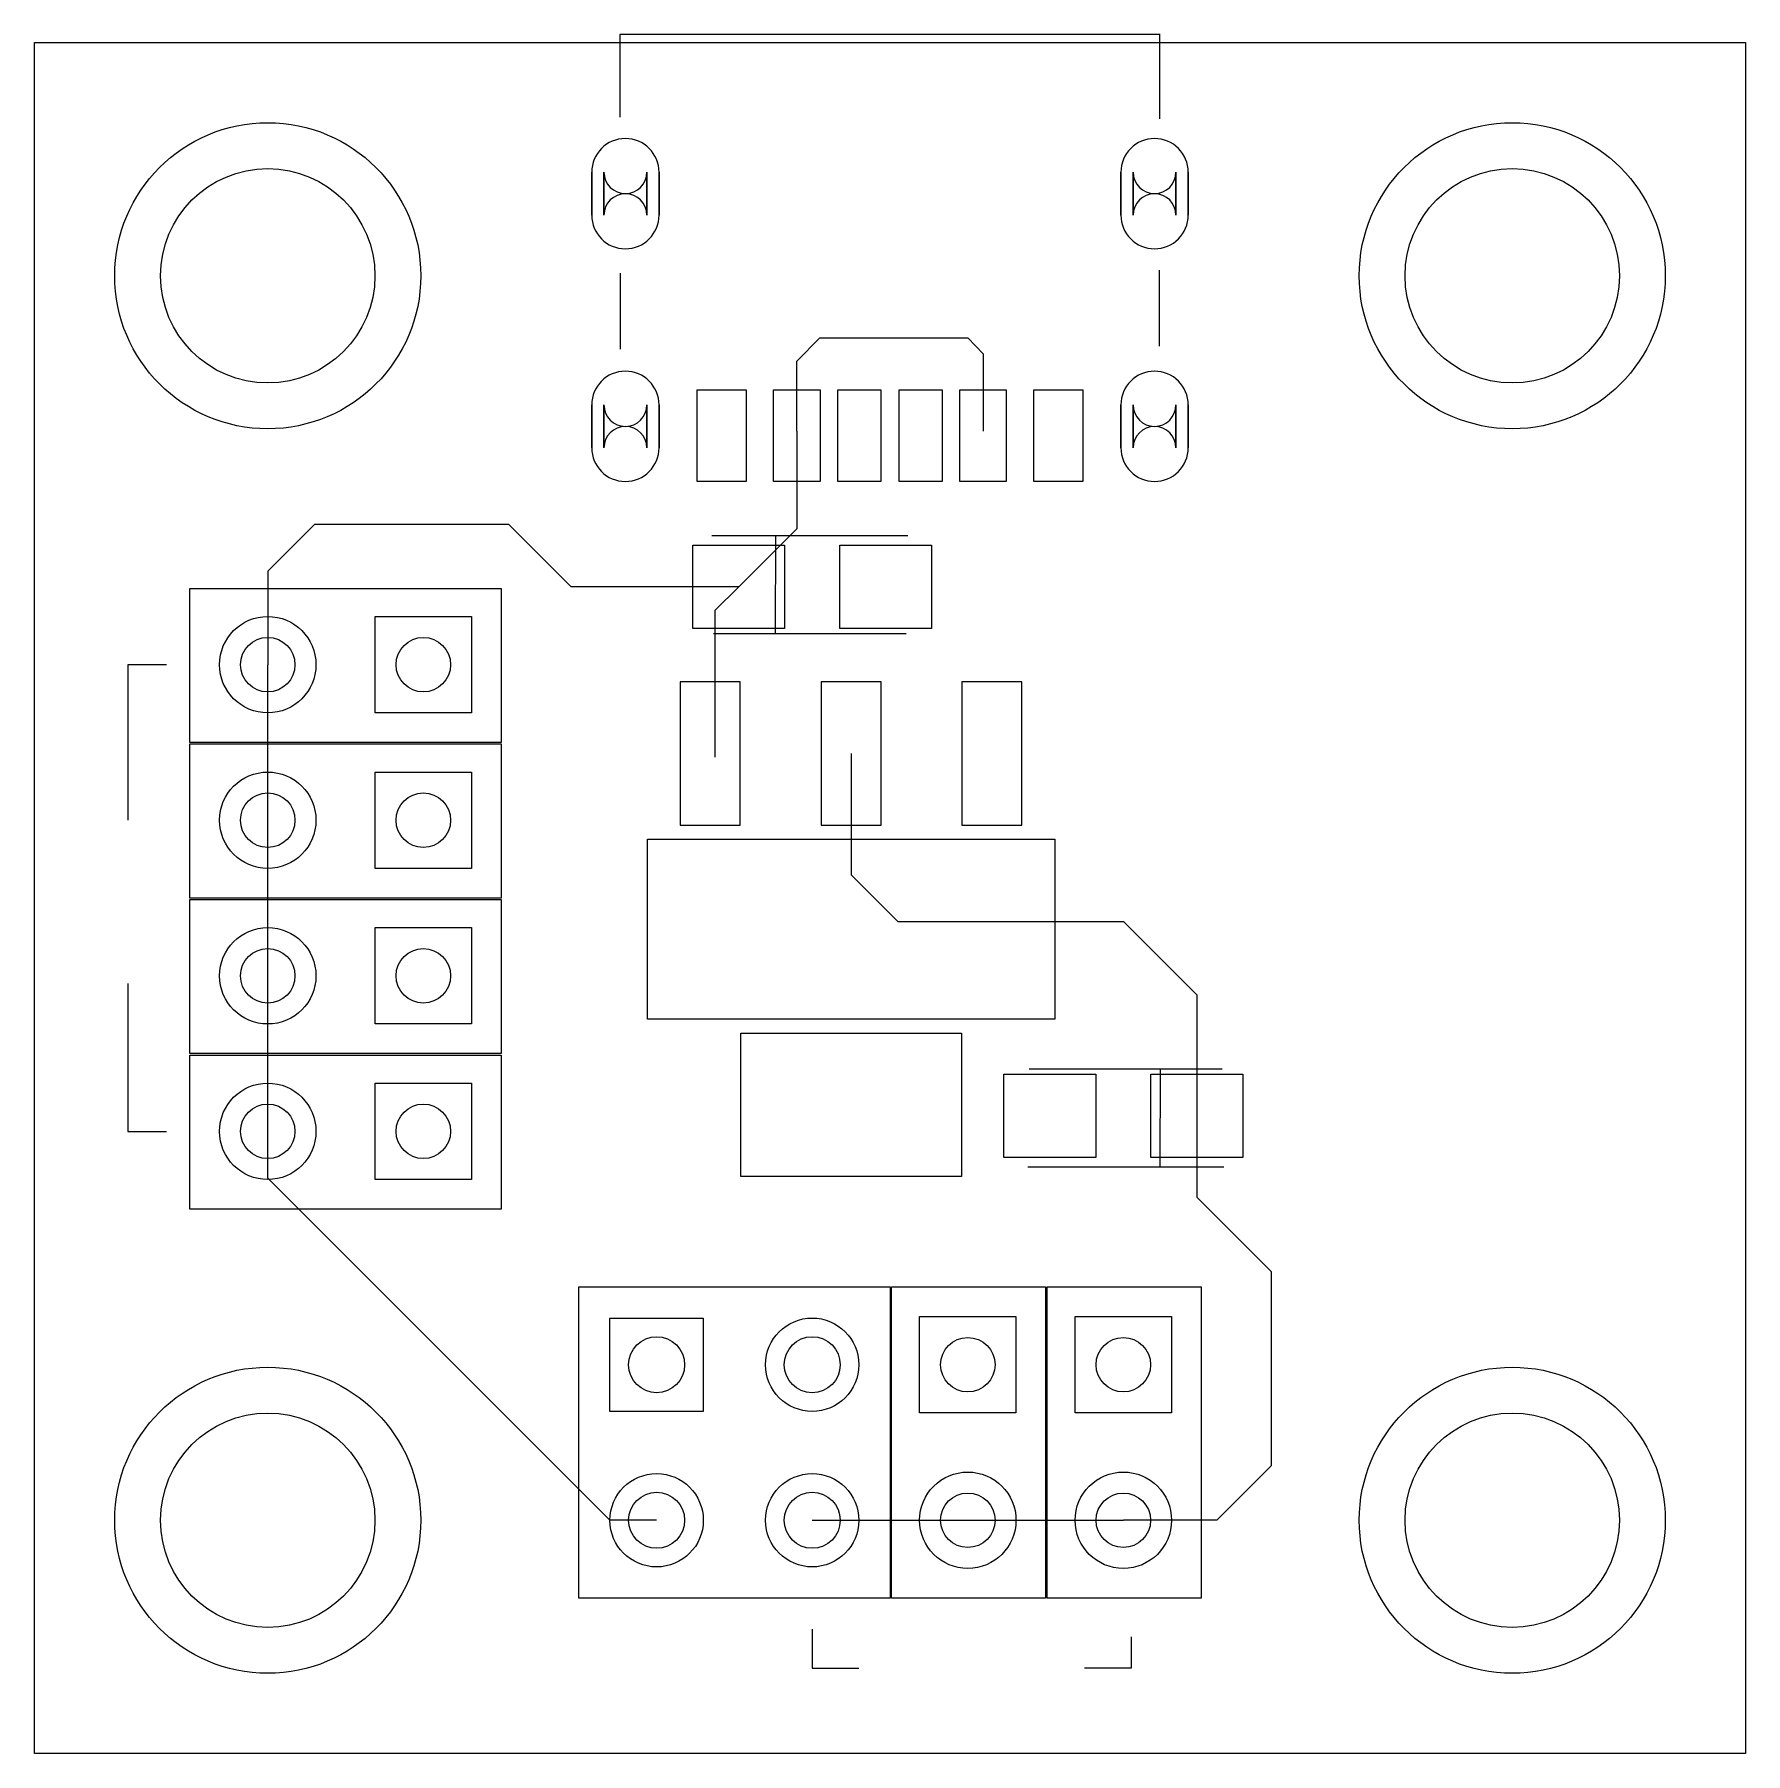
# Model space of a CAD drawing. Header units: millimetres. Extents: x 5.1 to 33, y 55.9 to 84.
import ezdxf

# ---------------------------------------------------------------- set-up
doc = ezdxf.new("R2010")
doc.units = ezdxf.units.MM

msp = doc.modelspace()

# ---------------------------------------------------------------- linework, layer by layer
for points in [[(23.459, 83.951), (14.639, 83.951)], [(14.64, 83.951), (14.64, 82.6)], [(23.449, 83.951), (23.449, 82.57)], [(14.649, 78.813), (14.649, 80.052)], [(23.449, 78.86), (23.449, 80.101)], [(17.531, 77.475), (17.531, 78.618), (17.907, 78.994), (20.32, 78.994), (20.569, 78.735), (20.569, 77.475)], [(17.53, 77.475), (17.53, 75.88), (16.58, 74.93)], [(16.58, 74.93), (13.843, 74.93), (12.827, 75.946), (9.652, 75.946), (8.89, 75.184), (8.89, 73.66)], [(16.141, 75.768), (19.341, 75.768)], [(17.181, 74.168), (17.185, 75.768)], [(16.58, 74.93), (16.192, 74.542), (16.192, 72.15)], [(16.166, 74.168), (19.316, 74.168)], [(7.239, 73.66), (6.604, 73.66), (6.604, 71.12)], [(8.89, 71.12), (8.89, 73.66)], [(18.415, 72.212), (18.415, 70.231), (19.177, 69.469), (22.86, 69.469), (24.06, 68.269), (24.06, 66.294)], [(8.89, 68.58), (8.89, 71.12)], [(8.89, 66.04), (8.89, 68.58)], [(6.604, 68.453), (6.604, 66.04), (7.239, 66.04)], [(24.474, 67.056), (21.324, 67.056)], [(23.459, 67.056), (23.455, 65.456)], [(24.06, 66.294), (24.06, 64.967), (25.273, 63.754), (25.273, 60.579), (24.384, 59.69), (22.86, 59.69)], [(15.24, 59.69), (14.478, 59.69), (8.89, 65.278), (8.89, 66.04)], [(24.499, 65.456), (21.299, 65.456)], [(17.78, 59.69), (20.32, 59.69)], [(20.32, 59.69), (22.86, 59.69)], [(17.78, 57.912), (17.78, 57.277), (18.542, 57.277)], [(22.987, 57.785), (22.987, 57.277), (22.225, 57.277)]]:
    msp.add_lwpolyline(points)
for points in [[(7.62, 83.82), (33.02, 83.82), (33.02, 55.88), (5.08, 55.88), (5.08, 83.82), (7.62, 83.82)], [(14.179, 81.7), (14.179, 81)], [(14.379, 81), (14.379, 81.701)], [(15.079, 81), (15.079, 81.701)], [(15.279, 81.7), (15.279, 81)], [(22.819, 81.7), (22.819, 81)], [(23.019, 81), (23.019, 81.701)], [(23.719, 81), (23.719, 81.701)], [(23.919, 81.7), (23.919, 81)], [(16.7, 76.651), (15.899, 76.651), (15.899, 78.15), (16.7, 78.15)], [(17.909, 76.651), (17.149, 76.651), (17.149, 78.15), (17.909, 78.15)], [(18.899, 76.651), (18.198, 76.651), (18.198, 78.15), (18.899, 78.15)], [(19.9, 76.651), (19.199, 76.651), (19.199, 78.15), (19.9, 78.15)], [(20.949, 76.651), (20.189, 76.651), (20.189, 78.15), (20.949, 78.15)], [(22.199, 76.651), (21.399, 76.651), (21.399, 78.15), (22.199, 78.15)], [(14.179, 77.901), (14.179, 77.201)], [(14.379, 77.2), (14.379, 77.901)], [(15.079, 77.2), (15.079, 77.901)], [(15.279, 77.901), (15.279, 77.201)], [(22.819, 77.901), (22.819, 77.201)], [(23.019, 77.2), (23.019, 77.901)], [(23.719, 77.2), (23.719, 77.901)], [(23.919, 77.901), (23.919, 77.201)], [(15.83, 75.609), (17.33, 75.609), (17.33, 74.251), (15.83, 74.251)], [(18.23, 75.609), (19.73, 75.609), (19.73, 74.251), (18.23, 74.251)], [(7.62, 72.39), (7.62, 74.905), (12.7, 74.905), (12.7, 72.39), (7.62, 72.39)], [(10.643, 72.873), (10.643, 74.447), (12.217, 74.447), (12.217, 72.873)], [(16.605, 73.382), (15.625, 73.382), (15.625, 71.042), (16.605, 71.042)], [(18.905, 73.382), (17.925, 73.382), (17.925, 71.042), (18.905, 71.042)], [(21.205, 73.382), (20.225, 73.382), (20.225, 71.042), (21.205, 71.042)], [(7.62, 69.85), (7.62, 72.365), (12.7, 72.365), (12.7, 69.85), (7.62, 69.85)], [(10.643, 70.333), (10.643, 71.907), (12.217, 71.907), (12.217, 70.333)], [(21.741, 67.871), (15.089, 67.871), (15.089, 70.813), (21.741, 70.813), (21.741, 67.871)], [(7.62, 67.31), (7.62, 69.825), (12.7, 69.825), (12.7, 67.31), (7.62, 67.31)], [(10.643, 67.793), (10.643, 69.367), (12.217, 69.367), (12.217, 67.793)], [(16.615, 67.642), (20.215, 67.642), (20.215, 65.302), (16.615, 65.302)], [(7.62, 64.77), (7.62, 67.285), (12.7, 67.285), (12.7, 64.77), (7.62, 64.77)], [(10.643, 65.253), (10.643, 66.827), (12.217, 66.827), (12.217, 65.253)], [(22.41, 65.615), (20.91, 65.615), (20.91, 66.973), (22.41, 66.973)], [(24.81, 65.615), (23.31, 65.615), (23.31, 66.973), (24.81, 66.973)], [(19.05, 63.5), (19.05, 58.42), (13.97, 58.42), (13.97, 63.5), (19.05, 63.5)], [(21.59, 58.42), (19.075, 58.42), (19.075, 63.5), (21.59, 63.5), (21.59, 58.42)], [(24.13, 58.42), (21.615, 58.42), (21.615, 63.5), (24.13, 63.5), (24.13, 58.42)], [(16.002, 62.992), (16.002, 61.468), (14.478, 61.468), (14.478, 62.992)], [(21.107, 61.443), (19.533, 61.443), (19.533, 63.017), (21.107, 63.017)], [(23.647, 61.443), (22.073, 61.443), (22.073, 63.017), (23.647, 63.017)]]:
    msp.add_lwpolyline(points, close=True)
for centre, radius in [((8.89, 80.01), 2.499), ((29.21, 80.01), 2.499), ((8.89, 80.01), 1.75), ((29.21, 80.01), 1.75), ((8.89, 73.66), 0.787), ((8.89, 73.66), 0.445), ((11.43, 73.66), 0.445), ((8.89, 71.12), 0.787), ((8.89, 71.12), 0.445), ((11.43, 71.12), 0.445), ((8.89, 68.58), 0.787), ((8.89, 68.58), 0.445), ((11.43, 68.58), 0.445), ((8.89, 66.04), 0.787), ((8.89, 66.04), 0.445), ((11.43, 66.04), 0.445), ((17.78, 62.23), 0.762), ((15.24, 62.23), 0.457), ((17.78, 62.23), 0.457), ((20.32, 62.23), 0.445), ((22.86, 62.23), 0.445), ((8.89, 59.69), 2.499), ((29.21, 59.69), 2.499), ((8.89, 59.69), 1.75), ((29.21, 59.69), 1.75), ((15.24, 59.69), 0.762), ((17.78, 59.69), 0.762), ((20.32, 59.69), 0.787), ((22.86, 59.69), 0.787), ((15.24, 59.69), 0.457), ((17.78, 59.69), 0.457), ((20.32, 59.69), 0.445), ((22.86, 59.69), 0.445)]:
    msp.add_circle(centre, radius)
for centre, radius, start, end in [((14.729, 81.7), 0.55, 360, 180), ((23.369, 81.7), 0.55, 360, 180), ((14.729, 81.701), 0.35, 180, 360), ((23.369, 81.701), 0.35, 180, 360), ((14.729, 81), 0.35, 360, 180), ((23.369, 81), 0.35, 360, 180), ((14.729, 81), 0.55, 180, 360), ((23.369, 81), 0.55, 180, 360), ((14.729, 77.901), 0.55, 360, 180), ((23.369, 77.901), 0.55, 360, 180), ((14.729, 77.901), 0.35, 180, 360), ((23.369, 77.901), 0.35, 180, 360), ((14.729, 77.2), 0.35, 360, 180), ((23.369, 77.2), 0.35, 360, 180), ((14.729, 77.201), 0.55, 180, 360), ((23.369, 77.201), 0.55, 180, 360)]:
    msp.add_arc(centre, radius, start, end)

doc.saveas('drawing.dxf')
